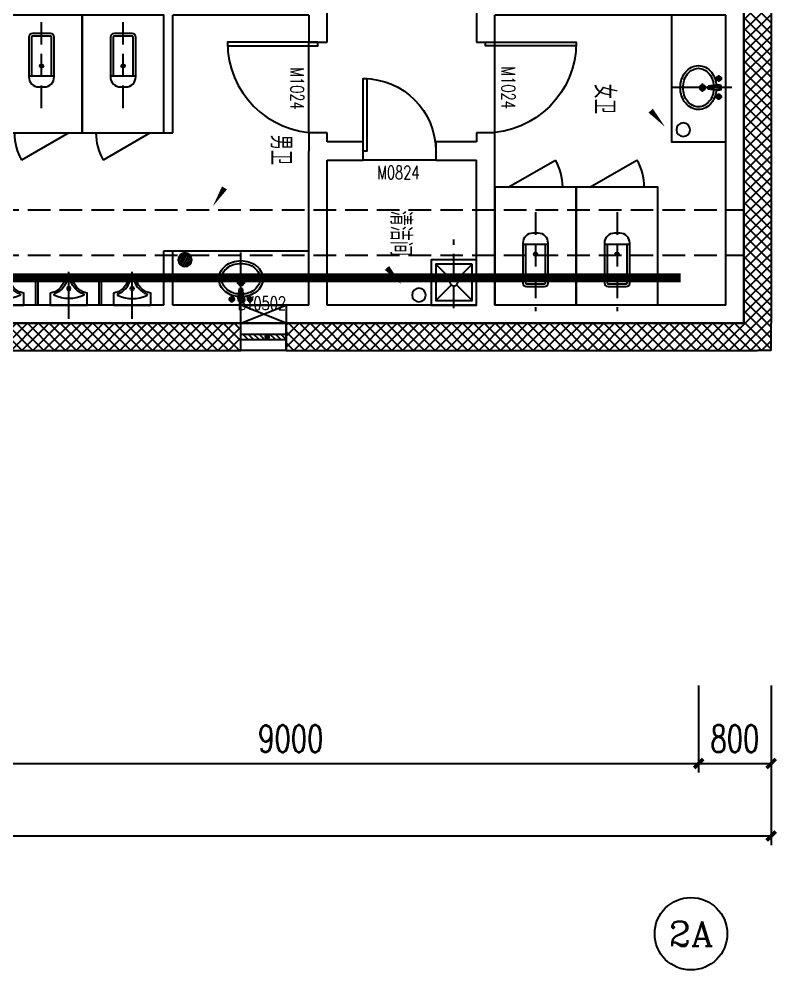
# Model space of a CAD drawing. Extents: x -474411 to 577939, y 0 to 1014176.
# Drawn here: x -136352 to -127990, y 632581 to 643077 of the extents above; entities that cross this region are included whole.
import ezdxf
from ezdxf.enums import TextEntityAlignment as Align

# ---------------------------------------------------------------- set-up
doc = ezdxf.new("R2010")
doc.units = 0
doc.header["$LTSCALE"] = 1000
doc.header["$MEASUREMENT"] = 0
for name, pattern in [('10平面$1$DOTE', [2.4200000000000004, 2, -0.2, 0.02, -0.2]), ('CENTER', [2, 1.25, -0.25, 0.25, -0.25]), ('DASH', [0.35, 0.25, -0.1]), ('DOTE', [2.4200000000000004, 2, -0.2, 0.02, -0.2])]:
    doc.linetypes.add(name, pattern=pattern)
doc.layers.get('Defpoints').update_dxf_attribs({"color": 210})
for name, color, linetype in [('10平面$1$A-AXIS-DOTE', 14, '10平面$1$DOTE'), ('A-AXIS-D', 1, 'Continuous'), ('A-AXIS-DOTE', 14, 'DOTE'), ('A-AXIS-SYMB', 3, 'Continuous'), ('A-HATCH-2', 251, 'Continuous'), ('A-HRAIL', 173, 'Continuous'), ('A-LIN-V', 9, 'Continuous'), ('A-TEXT', 61, 'Continuous'), ('A-WC', 223, 'Continuous'), ('A-WINDOW', 140, 'Continuous'), ('AS-WALL', 40, 'Continuous'), ('AS-结构边线层', 200, 'Continuous'), ('PUB_HATCH', 8, 'Continuous'), ('PUB_TEXT', 7, 'Continuous'), ('建-门', 4, 'Continuous'), ('建-门窗编号', 7, 'Continuous')]:
    doc.layers.add(name, color=color, linetype=linetype)
doc.layers.add('柱间支撑', color=6, linetype='CENTER', lineweight=0)
doc.styles.add('_TCH_AXIS', font='COMPLEX', dxfattribs={"bigfont": 'GBCBIG'})
doc.styles.add('_TCH_DIM_T3', font='SIMPLEX', dxfattribs={"width": 0.7058823529411765, "bigfont": 'GBCBIG'})
doc.styles.add('_TCH_WINDOW', font='SIMPLEX', dxfattribs={"height": 3.5, "bigfont": 'GBCBIG'})
doc.styles.add('A-WIN-LABEL', font='SIMPLEX', dxfattribs={"bigfont": 'GBCBIG'})
doc.dimstyles.new('_TCH_ARCH&&100', dxfattribs={"dimtxt": 297.5, "dimasz": 100, "dimexe": 100, "dimexo": 100, "dimgap": 126.25, "dimtad": 1, "dimdec": 0, "dimzin": 0, "dimdsep": 46, "dimtxsty": '_TCH_DIM_T3', "dimblk": 'ARCHTICK', "dimcen": 0.09, "dimclrt": 7, "dimazin": 2, "dimtfac": 1, "dimtdec": 0, "dimtix": 1, "dimtmove": 2, "dimatfit": 3, "dimfxl": 0, "dimtolj": 1, "dimtzin": 0, "dimarcsym": 0})
pattern_1 = [(45, (60, 0), (-60.000060993344, 60.000060993344), []), (135, (60, 0), (-60.000060993344, -60.00006099334399), [])]

# ---------------------------------------------------------------- blocks, each defined once
blk = doc.blocks.new('清洁间')
at = {"layer": 'A-AXIS-DOTE', "color": 8, "linetype": 'DASH'}
blk.add_lwpolyline([(2044570.960510334, 1694019.783519612), (2045330.960510334, 1694019.783519612)], dxfattribs=at)
at = {"layer": 'A-WC', "color": 8}
for points in [[(2045106.132982434, 1693769.783519275), (2045106.132982434, 1694269.783519275), (2044606.132982434, 1694269.783519275), (2044606.132982434, 1693769.783519275)], [(2045056.132982434, 1693819.783519275), (2045056.132982434, 1694219.783519275), (2044656.132982434, 1694219.783519275), (2044656.132982434, 1693819.783519275)]]:
    blk.add_lwpolyline(points, close=True, dxfattribs=at)
for points in [[(2044827.848711186, 1694048.067790522), (2044656.132982434, 1694219.783519275)], [(2044884.417253681, 1694048.067790522), (2045056.132982434, 1694219.783519275)], [(2044656.132982434, 1693819.783519275), (2044827.848711186, 1693991.499248027)], [(2045056.132982434, 1693819.783519275), (2044884.417253681, 1693991.499248027)]]:
    blk.add_lwpolyline(points, dxfattribs=at)
blk.add_circle((2044856.132982434, 1694019.783519275), 40.00000000000001, dxfattribs=at)
blk = doc.blocks.new('厕卫')
at = {"layer": 'A-AXIS-DOTE', "color": 8, "linetype": 'DASH'}
blk.add_line((50, -823.114372253418), (50, 271.885627746582), dxfattribs=at)
at = {"layer": 'A-WC', "color": 8}
for p, q in [((-59.78343963623047, -40), (-59.78343963623047, -469.6564288139343)), ((149.7834396362305, -30), (-49.78343963623047, -30)), ((159.7834396362305, -469.6564288139343), (159.7834396362305, -40)), ((189.7834396362305, -469.6564288139343), (-89.78343963623047, -469.6564288139343)), ((350, -1097.23339176178), (-169.6152420043945, -1397.23339176178))]:
    blk.add_line(p, q, dxfattribs=at)
blk.add_lwpolyline([(-400, 202.7666082382202), (-400, -1097.23339176178), (500, -1097.23339176178), (500, 202.7666082382202)], close=True, dxfattribs=at)
blk.add_lwpolyline([(189.7834396362305, -40, 0.4142135623730951), (149.7834396362305, 0), (-49.78343963623047, 0, 0.4142135623730951), (-89.78343963623047, -40), (-89.78343963623047, -479.6564288139343, 0.4142135623730951), (20.21656036376953, -589.6564288139343), (79.78343963623047, -589.6564288139343, 0.4142135623730903), (189.7834396362305, -479.6564288139343)], format="xyb", close=True, dxfattribs=at)
blk.add_circle((50, -358.6146011352539), 20, dxfattribs=at)
for centre, radius, start, end in [((-49.78343963623047, -40), 10, 90, 180), ((149.7834396362305, -40), 10, 0, 90), ((350, -1097.23339176178), 599.9999999999995, 180, 209.9998831151044)]:
    blk.add_arc(centre, radius, start, end, dxfattribs=at)
for p in [(50, 0), (50, -358.6146011352539)]:
    blk.add_point(p, dxfattribs=at)
blk = doc.blocks.new('$lvtry$00000224')
at = {"color": 0}
for p, q in [((-362.5000001189765, -1.369509844441253e-06), (-362.5000001189765, -300.0000013695098)), ((-337.5000001189765, -1.369509845972061e-06), (-362.5000001189765, -1.369509844441253e-06)), ((-337.5000001189765, -1.369509845972061e-06), (-337.5000001189765, -300.0000013695098)), ((337.4999998810235, -1.369509844441253e-06), (337.4999998810235, -300.0000013695098)), ((362.4999998810235, -1.369509845972061e-06), (337.4999998810235, -1.369509844441253e-06)), ((362.4999998810235, -1.369509845972061e-06), (362.4999998810235, -300.0000013695098)), ((-337.5000001189765, -300.0000013695098), (-362.5000001189765, -300.0000013695098)), ((362.4999998810235, -300.0000013695098), (337.4999998810235, -300.0000013695098))]:
    blk.add_line(p, q, dxfattribs=at)
at = {"color": 0, "elevation": 1e-08}
blk.add_lwpolyline([(-205, -130.6921668672003), (-205, 0), (205, 0), (205, -130.6921668676659, 0.2680681872429386), (50.76696929242462, -263.4628327437676, -0.3177651244820785), (-5.727633833885193e-08, -299.6467267489061, -0.3177651238976431), (-50.76696929195896, -263.4628327442333, 0.2680681872434905)], format="xyb", close=True, dxfattribs=at)
at = {"color": 0}
blk.add_circle((0, -181.622158779297, 1e-08), 20, dxfattribs=at)
for centre, radius, start, end in [((5.09339536074549, -466.4251228258945, 1e-08), 395.0016948295107, 66.66751465096227, 114.1083874687021), ((157.579544424545, -112.9081085743383, 1e-08), 10, 290.4941076083355, 66.66751465096227), ((-152.1659696591087, -115.0054347957484, 1e-08), 10, 114.1083874687021, 248.1393961379835), ((-242.8073158459738, -340.9316236418672, 1e-08), 233.4306809856922, 19.26394190434416, 68.13939613798351), ((242.8073158459738, -340.9316236418672, 1e-08), 233.4306809856917, 110.4941076083355, 160.7360580956559), ((0.2095041857101023, -256, 1e-08), 23.99999999999859, 199.2639419043441, 269.499839251993), ((-0.2095041857101023, -256, 1e-08), 24.00000000000079, 270.500160748007, 340.7360580956558)]:
    blk.add_arc(centre, radius, start, end, dxfattribs=at)
blk.add_point((0, -181.622158779297, 1e-08), dxfattribs=at)
at = {"layer": 'A-AXIS-DOTE'}
blk.add_lwpolyline([(-1.327134668827057e-07, 152.6724720913917), (-1.327134668827057e-07, -367.3275279086083)], dxfattribs=at)
blk = doc.blocks.new('小便器')
at = {"layer": 'A-WC', "color": 8, "xscale": -1, "rotation": 89.99999999999999}
blk.add_blockref('$lvtry$00000224', (2044606.132980346, 1695653.609367371), dxfattribs=at)
blk = doc.blocks.new('45345')
at = {"layer": 'A-WC'}
h = blk.add_hatch(dxfattribs=at)
h.set_pattern_fill('ANSI31', color=8, scale=10, angle=7.69694232914171e-13)
h.set_pattern_definition([(30.00000000072439, (40598742844.53468, 3385776346.450553), (-7.937500000173811, 13.74815328497761), [])])
edge = h.paths.add_edge_path()
edge.add_arc((40598742441.34776, 3385774511.717568), 50, 0, 360)
at = {"layer": 'A-WC', "color": 8}
blk.add_circle((40598742441.34776, 3385774511.717568), 50, dxfattribs=at)
blk = doc.blocks.new('343243')
at = {"layer": '10平面$1$A-AXIS-DOTE', "color": 8}
blk.add_lwpolyline([(-137039.1845359175, 783549.9999155595), (-137039.1845291465, 784209.9999155595)], dxfattribs=at)
at = {"layer": 'A-WC', "color": 8}
for p, q in [((-137084.2437445717, 783874.9999160218), (-136994.125320595, 783874.9999150973)), ((-137039.1845330456, 783829.9407035712), (-137039.1845321211, 783920.0591275479)), ((-137139.1845348148, 783657.4854848898), (-137139.1845340656, 783730.5143482811)), ((-137070.6291553337, 783706.5430113167), (-137055.8879810546, 783814.2154559261)), ((-137064.1845347106, 783667.647857158), (-137055.8879810546, 783814.2154559261)), ((-137056.3608064828, 783804.1132499352), (-137022.0082601383, 783804.1132495828)), ((-137055.8879810546, 783814.2154559261), (-137022.4810853592, 783814.2154555834)), ((-137014.1845347106, 783667.6478566449), (-137022.4810853592, 783814.2154555834)), ((-137007.7399132893, 783706.5430106715), (-137022.4810853592, 783814.2154555834)), ((-136939.1845348148, 783657.485482838), (-136939.1845340656, 783730.5143462293)), ((-137175.6989661359, 783693.99991696), (-137102.6701027446, 783693.9999162109)), ((-137064.1845347106, 783667.647857158), (-137070.6291553337, 783706.5430113167)), ((-137064.1845347106, 783667.647857158), (-137014.1845347106, 783667.6478566449)), ((-137063.069927619, 783687.3385976467), (-137015.2991413982, 783687.3385971566)), ((-137014.1845347106, 783667.6478566449), (-137007.7399132893, 783706.5430106715)), ((-136975.6989661359, 783693.9999149082), (-136902.6701027446, 783693.9999141591))]:
    blk.add_line(p, q, dxfattribs=at)
for points in [[(-137068.5861527328, 783721.4655052931, -0.05503366445282638), (-137132.052788923, 783734.964308203, -0.0888493983857469), (-137208.3990421116, 783776.3516643569, -0.1049875008758899), (-137263.2745701811, 783843.1668952166, -0.1201703710503755), (-137282.0112499413, 783919.9999180507, -0.120170371050088), (-137263.2745686047, 783996.8329405003, -0.1049875008761855), (-137208.3990391642, 784063.6481702342, -0.08884939838595049), (-137132.0527851261, 784105.0355248217, -0.08005155327522542), (-137039.1845300698, 784119.9999155595, -0.08005155327514211)], [(-137064.5138742414, 783751.2102306456, -0.05606644776381915), (-137122.6293239315, 783763.445851482, -0.08884939838590888), (-137189.6757487428, 783799.7917643017, -0.1049875008761085), (-137236.6424184022, 783856.9773438561, -0.1201703710500949), (-137252.0112499413, 783919.9999177429, -0.1201703710501435), (-137236.642417109, 783983.0224913144, -0.1049875008761313), (-137189.6757462764, 784040.2080699052, -0.08884939838588762), (-137122.6293207193, 784076.5539813492, -0.08005155327528395), (-137039.1845303776, 784089.9999155595, -0.08005155327526944)], [(-137039.1845300698, 784119.9999155595, -0.08005155327514211), (-136946.3162753206, 784105.0355229162, -0.08884939838606445), (-136869.9700221316, 784063.6481667622, -0.1049875008760499), (-136815.0944940622, 783996.8329359024, -0.120170371050193), (-136796.357814302, 783919.9999130684, -0.1201703710501875), (-136815.0944956387, 783843.1668906187, -0.1049875008760622), (-136869.9700250791, 783776.3516608849, -0.08884939838584911), (-136946.316279117, 783734.9643062975, -0.05503366445274368), (-137009.7829155841, 783721.4655046898, -0.0800515532754416)], [(-137039.1845303776, 784089.9999155595, -0.08005155327526944), (-136955.7397403118, 784076.5539796371, -0.0888493983858896), (-136888.6933155005, 784040.2080668174, -0.1049875008761153), (-136841.7266458411, 783983.022487263, -0.1201703710501367), (-136826.357814302, 783919.9999133762, -0.1201703710501367), (-136841.7266471343, 783856.9773398046, -0.1049875008761155), (-136888.6933179669, 783799.7917612139, -0.08884939838591054), (-136955.7397435241, 783763.4458497699, -0.05606644776380701), (-137013.8551934652, 783751.2102301259, -0.08005155327530532)]]:
    blk.add_lwpolyline(points, format="xyb", dxfattribs=at)
for centre, radius in [((-137039.1845325833, 783874.9999155595), 30), ((-137039.1845325833, 783874.9999155595), 20), ((-137139.1845344402, 783693.9999165855), 25), ((-137139.1845344402, 783693.9999165855), 15), ((-136939.1845344402, 783693.9999145336), 25), ((-136939.1845344402, 783693.9999145336), 15)]:
    blk.add_circle(centre, radius, dxfattribs=at)
for centre, start, end in [((-137040.368334685, 783694.7285667062), 80.52522821089455, 279.4747706136177), ((-137038.0007341804, 783694.7285666818), 260.5252282108945, 99.47477061338024)]:
    blk.add_arc(centre, 7.191400878313289, start, end, dxfattribs=at)
blk = doc.blocks.new('*U16')
at = {"color": 0}
blk.add_lwpolyline([(500, 0), (499.9999999999999, 1000), (459.9999999999999, 1000), (460, 0)], close=True, dxfattribs=at)
blk.add_arc((500, 0), 1000, 90, 180, dxfattribs=at)
blk = doc.blocks.new('*U15')
at = {"color": 0, "xscale": 0.001, "yscale": 0.001, "zscale": 0.001}
blk.add_blockref('*U16', (0, 0), dxfattribs=at)
blk = doc.blocks.new('*U18')
at = {"color": 0}
blk.add_lwpolyline([(400, 0), (399.9999999999999, 800), (359.9999999999999, 800), (360, 0)], close=True, dxfattribs=at)
blk.add_arc((400, 0), 800, 90, 180, dxfattribs=at)
blk = doc.blocks.new('*U17')
at = {"color": 0, "xscale": 0.00125, "yscale": 0.00125, "zscale": 0.00125}
blk.add_blockref('*U18', (0, 0), dxfattribs=at)
blk = doc.blocks.new('G$CA7A27C8F')
at = {"layer": 'A-AXIS-DOTE', "color": 8}
blk.add_lwpolyline([(2222.231308657676, -4362.886692044791), (1702.231308657676, -4362.886692044907)], dxfattribs=at)
at = {"layer": 'A-AXIS-SYMB', "color": 8}
for points in [[(-426.2496871948242, 1047.113311767578, 0, 0, 0), (103.7503128051758, 1517.113311767578, 0, 64.00000000000001, 0), (-75.81472563242, 1357.876390888955, 0, 0, 0)], [(1309.565780897043, -1862.886688232422, 0, 0, 0), (1839.565780897043, -1392.886688232422, 0, 64.00000000000001, 0), (1660.000742459447, -1552.123609111045, 0, 0, 0)], [(363.7503128051758, -3082.886688232422, 0, 0, 0), (979.5657808970427, -3472.886688232422, 0, 64.00000000000001, 0), (776.8067526002984, -3344.478057509405, 0, 0, 0)]]:
    blk.add_lwpolyline(points, format="xyseb", dxfattribs=at)
at = {"layer": 'A-LIN-V', "color": 8}
blk.add_line((2069.565788269159, 2187.11330986247), (-1130.434211730841, 2187.113309860972), dxfattribs=at)
at = {"layer": 'A-WC', "color": 8}
for p, q in [((1469.585966636543, -3912.886690138839), (1469.560478822328, -2412.883340159431)), ((2069.558835196891, -4700.386692031054), (1769.558835196891, -4700.38669203117)), ((1769.558835196891, -4700.38669203117), (1769.558835196891, -4725.38669203117)), ((2069.558835196891, -4700.386692031054), (2069.558835196891, -4725.386692031054)), ((2069.558835196891, -4725.386692031054), (1769.558835196891, -4725.38669203117))]:
    blk.add_line(p, q, dxfattribs=at)
blk.add_lwpolyline([(-1130.434211730957, 1587.113309862791), (269.5657882689266, 1587.132366135484), (269.5657882688101, 2187.113309861859), (269.5657882688101, 2187.113309861859)], dxfattribs=at)
at = {"layer": 'A-WC', "color": 8, "elevation": 1e-08}
blk.add_lwpolyline([(1938.866669699084, -4567.886691912077), (2069.558836566284, -4567.886691912077), (2069.558836566168, -4157.886691912077), (1938.866669698502, -4157.886691912077, -0.2680681872429386), (1806.096003822517, -4312.119722619769, 0.3177651244820785), (1769.912109817378, -4362.88669196947, 0.3177651238976431), (1806.096003822051, -4413.653661204153, -0.2680681872434905)], format="xyb", close=True, dxfattribs=at)
at = {"layer": 'A-WC', "color": 8}
blk.add_circle((1887.936677786987, -4362.886691912077, 1e-08), 20, dxfattribs=at)
for centre, radius, start, end in [((1956.650727991946, -4205.307147487532, 1e-08), 10, 23.3324853471615, 159.5058923854243), ((1728.627212924301, -4120.07937606622, 1e-08), 233.4306809856917, 289.2639419035189, 339.5058923854243), ((1603.13371374039, -4357.793296551448, 1e-08), 395.0016948295107, 335.8916125320589, 23.3324853471615), ((1813.558836566284, -4363.096196097904, 1e-08), 24.00000000000079, 109.263941903519, 179.4998392519348), ((1813.558836566284, -4362.677187726484, 1e-08), 23.99999999999859, 180.5001607480652, 250.736058096481), ((1728.627212924417, -4605.694007758168, 1e-08), 233.4306809856922, 21.86060386124268, 70.73605809648107), ((1954.553401770536, -4515.052661571186, 1e-08), 10, 201.8606038612427, 335.8916125320589)]:
    blk.add_arc(centre, radius, start, end, dxfattribs=at)
blk.add_point((1887.936677786987, -4362.886691912077, 1e-08), dxfattribs=at)
at = {"layer": 'AS-WALL', "color": 8}
for p, q in [((-1330.434211730957, 2387.113311745808), (-1330.434211730957, 2287.113309863809)), ((-1130.434211730957, 2387.113311745808), (-1330.434211730957, 2387.113311745808)), ((-1130.434211730957, 2387.113311745808), (-1130.434211730959, 2387.113309863832)), ((2069.565788269034, 2387.113309865038), (-1130.434211730959, 2387.113309863832)), ((2069.565788269043, 2387.11331174511), (2069.565788269034, 2387.113309865038)), ((2269.565788269043, 2387.11331174511), (2069.565788269043, 2387.11331174511)), ((2269.565788269043, 2387.11331174511), (2269.565788269043, 2287.11330986509)), ((-1330.434211730957, 2287.113309863797), (-1330.434211730595, -562.8866901398067)), ((2269.565788269043, 2287.11330986509), (2269.565788269159, -462.8866901386064)), ((2069.565788269047, 2187.113309865038), (-1130.434211730944, 2187.113309863832)), ((-1130.434211730944, 2187.113309863832), (-1130.434211730621, -362.8866901397342)), ((2069.565788269047, 2187.113309865038), (2069.565788269155, -362.8866901385288)), ((-830.4342117309934, -362.886690139625), (-1130.434211730621, -362.8866901397342)), ((-830.4342117309205, -562.8866901396246), (-830.4342117309934, -362.886690139625)), ((369.5657882692394, -362.8866901391885), (169.5657882690066, -362.8866901392612)), ((169.5657882690066, -362.8866901392612), (169.5657882690793, -562.886690139261)), ((2069.565788269155, -362.8866901385288), (369.565788269237, -362.8866901391885)), ((2269.565788269159, -462.8866901384899), (2269.565788269276, -2312.886690138606)), ((-1330.434211730595, -562.8866901398067), (-830.4342117309205, -562.8866901396246)), ((169.5657882690793, -562.886690139261), (269.5657882692759, -562.8866901392246)), ((269.5657882692759, -562.8866901392246), (269.5657882692759, -1012.886690139072)), ((469.5657882692756, -1012.886690139072), (469.5657882692756, -562.8866901391494)), ((2069.565788269166, -562.8866901385286), (469.5657882692756, -562.8866901391494)), ((2069.565788269166, -562.8866901385286), (2069.565788269269, -2212.886690138645)), ((269.5657882692759, -1012.886690139072), (469.5657882692756, -1012.886690139072)), ((469.5657882692757, -1812.886690139072), (269.5657882692759, -1812.886690139072)), ((269.5657882692759, -1812.886690139072), (269.5657882692759, -2212.886690139341)), ((469.5657882692757, -2212.886690139266), (469.5657882692757, -1812.886690139072)), ((-1330.434211730724, -2212.886690139923), (-1330.434211730724, -3962.886692041531)), ((-830.4342117307602, -2212.886690139741), (-1330.434211730724, -2212.886690139923)), ((-830.4342117306874, -2412.886690139741), (-830.4342117307602, -2212.886690139741)), ((269.5657882692759, -2212.886690139341), (169.5657882692395, -2212.886690139378)), ((169.5657882692395, -2212.886690139378), (169.5657882693123, -2412.886690139378)), ((2069.565788269269, -2212.886690138645), (469.5657882692757, -2212.886690139266)), ((-1130.434211730724, -2412.886690139851), (-1130.434211730724, -3912.886692041497)), ((-1130.434211730724, -2412.886690139851), (-830.4342117306874, -2412.886690139741)), ((169.5657882693123, -2412.886690139378), (369.5657882693122, -2412.886690139305)), ((2069.565788269167, -2412.886690138645), (369.5657882693146, -2412.886690139305)), ((2069.565788269167, -2412.886690138645), (2069.565788269273, -3912.886692041564)), ((2269.565788269159, -2312.886690138606), (2269.565788269276, -3962.886692041531)), ((-1330.434211730724, -3962.886692041531), (-1330.434211730724, -7212.886692047624)), ((169.5657882678611, -3912.886692041036), (-1130.434211730724, -3912.886692041497)), ((169.5657882678965, -4012.886692041036), (169.5657882678611, -3912.886692041036)), ((2069.565788269273, -3912.886692041564), (1469.567178525713, -3912.886692041764)), ((1469.567178525746, -4012.886692041764), (1469.567178525713, -3912.886692041764)), ((2269.565788269276, -3962.886692041531), (2269.565788269396, -7212.886692046269)), ((169.5657882678965, -4012.886692041036), (-1130.434211730724, -4012.886692041496)), ((-1130.434211730724, -4012.886692041496), (-1130.434211730724, -7012.886692047547)), ((2069.565788269278, -4012.886692041563), (1469.567178525746, -4012.886692041764)), ((2069.565788269278, -4012.886692041563), (2069.565788269389, -7012.886692046342)), ((2069.565788269389, -7012.886692046342), (-1130.434211730724, -7012.886692047547)), ((2269.565788269396, -7212.886692046269), (-1330.434211730724, -7212.886692047624))]:
    blk.add_line(p, q, dxfattribs=at)
at = {"layer": '建-门', "color": 8}
for p, q in [((169.5657882690066, -362.8866901392612), (-830.4342117309934, -362.8866901396249)), ((469.5657882692758, -1012.886690139072), (469.5657882692756, -1812.886690139072)), ((169.5657882693122, -2412.886690139378), (-830.4342117306878, -2412.886690139741))]:
    blk.add_line(p, q, dxfattribs=at)
at = {"color": 8}
for name, p, rotation in [('厕卫', (1865.893075353233, 1037.293541909545), 270), ('厕卫', (1865.893075353117, 137.2935419095447), 270), ('厕卫', (-927.667603493901, -4512.886692039785), 90), ('小便器', (2046675.691816469, 1690590.722675994), 180), ('厕卫', (-927.6676034936681, -5412.886692039785), 90), ('小便器', (2046675.69181647, 1689890.722675993), 180), ('厕卫', (-927.6676034934353, -6312.886692039669), 90), ('小便器', (2046675.691816471, 1689190.722675993), 180)]:
    blk.add_blockref(name, p, dxfattribs=dict(at, rotation=rotation))
at = {"layer": 'A-HRAIL', "color": 8, "rotation": 180}
blk.add_blockref('清洁间', (2046675.698791505, 1693206.896848202), dxfattribs=at)
at = {"layer": 'A-LIN-V', "color": 8, "xscale": -1.5, "yscale": 1.5, "zscale": 1.5}
for p in [(60898113796.5004, -5078660050.292404), (60898115621.07091, -5078662966.917957), (60898115231.50041, -5078665547.58466)]:
    blk.add_blockref('45345', p, dxfattribs=at)
at = {"layer": 'A-WINDOW', "color": 8}
for p, rotation in [((-137369.6187464414, 785804.7611686691), 180), ((785699.5722886986, 133876.2995207682), 90)]:
    blk.add_blockref('343243', p, dxfattribs=dict(at, rotation=rotation))
at = {"layer": '建-门', "color": 8}
ref = blk.add_blockref('*U15', (-330.434211730957, -462.8866901394431), dxfattribs=dict(at, xscale=1000, yscale=-1000, zscale=199.9999999999999, rotation=180.0000000000208))
ref.add_attrib('A', 'M1024', (-563.7496871947972, -287.2616882325083), dxfattribs={"layer": '建-门窗编号', "ltscale": 500, "height": 148.75, "style": 'A-WIN-LABEL', "width": 0.7058823529411765})
ref = blk.add_blockref('*U17', (369.5657882692758, -1412.886690139072), dxfattribs=dict(at, xscale=800, yscale=-800, zscale=199.9999999999998, rotation=270))
ref.add_attrib('A', 'M0824', (681.4407882692758, -1660.386690139072), dxfattribs={"layer": '建-门窗编号', "ltscale": 500, "height": 148.75, "rotation": 90, "style": 'A-WIN-LABEL', "width": 0.7058823529411765})
ref = blk.add_blockref('*U15', (-330.4342117307242, -2312.88669013956), dxfattribs=dict(at, xscale=1000, yscale=1000, zscale=200, rotation=180.0000000000208))
ref.add_attrib('A', 'M1024', (-553.7496871947972, -2617.261688232508), dxfattribs={"layer": '建-门窗编号', "ltscale": 500, "height": 148.75, "style": 'A-WIN-LABEL', "width": 0.7058823529411765})
at = {"layer": 'A-TEXT', "color": 8, "style": '_TCH_WINDOW'}
for s, p in [('女卫', (-371.5466664809501, 733.3325865268707)), ('清洁间', (1027.988727568183, -1514.808425423806)), ('男卫', (191.0177637401503, -2836.155645797728))]:
    blk.add_text(s, height=231.4893617021278, dxfattribs=at).set_placement(p)
blk = doc.blocks.new('43243')
at = {"layer": 'AS-结构边线层', "color": 8}
blk.add_lwpolyline([(-155994.1845319239, 639719.9999950267), (-146454.1845526675, 639719.9999947362), (-146454.1845526673, 640169.9996041316), (-144354.1845732057, 640169.9996053667), (-144354.184572941, 639719.9999953278), (-128354.1845286716, 639719.9999947196), (-128354.1845227627, 658059.9999962228), (-128054.1845227627, 658059.9999961429), (-128054.1845218127, 681329.9999961727)], dxfattribs=at)
blk = doc.blocks.new('w42343')
at = {"layer": 'A-HATCH-2', "linetype": 'DASH'}
for p, q in [((-263654.1845247769, 640970.0003759358), (-128354.1845264263, 640970.0003949694)), ((-263654.1845247769, 640470.0003759358), (-128354.184526356, 640470.0003949694))]:
    blk.add_line(p, q, dxfattribs=at)
blk = doc.blocks.new('*U71')
at = {"color": 0}
for p, q in [((-250.000000492626, 149.9999999983263), (250.0000005524926, 149.9999999983263)), ((250.0000005524344, 29.99999999988336), (-250.0000004925678, 29.99999999988336)), ((-250.0000004925678, -30.00000000011664), (-190.0000004925679, 29.99999999988336)), ((-190.0000004925678, -30.00000000011664), (-130.0000004925679, 29.99999999988336)), ((-130.0000004925678, -30.00000000011664), (-70.0000004925679, 29.99999999988336)), ((-70.0000004925678, -30.00000000011664), (-10.00000049256792, 29.99999999988336)), ((-10.00000049256781, -30.00000000011664), (49.99999950743208, 29.99999999988336)), ((49.99999950743216, -30.00000000011664), (109.9999995074321, 29.99999999988336)), ((109.9999995074322, -30.00000000011664), (169.9999995074321, 29.99999999988336)), ((169.9999995074322, -30.00000000011664), (229.9999995074321, 29.99999999988336)), ((250.0000005524344, -30.00000000011664), (-250.0000004925678, -30.00000000011664)), ((-250.000000492626, -150.0000000016737), (250.0000005524926, -150.0000000016737))]:
    blk.add_line(p, q, dxfattribs=at)
for points in [[(-250.000000492626, -150.0000000016737), (-250.000000492626, 149.9999999983263)], [(250.0000005524926, -150.0000000016737), (250.0000005524926, 149.9999999983263)]]:
    blk.add_lwpolyline(points, dxfattribs=at)
blk = doc.blocks.new('*U70')
at = {"color": 0, "xscale": 0.001999999996058992, "yscale": 0.003333333333333334, "zscale": 0.001999999996058992}
blk.add_blockref('*U71', (0, 0), dxfattribs=at)
blk = doc.blocks.new('_ArchTick')
at = {"color": 0, "linetype": 'ByBlock', "const_width": 0.4}
blk.add_lwpolyline([(-0.5, -0.5), (0.5, 0.5)], dxfattribs=at)
blk = doc.blocks.new('*D580')
at = {"layer": 'A-AXIS-D', "color": 0, "lineweight": -2}
for p, q in [((-137854.1845319085, 635720), (-137854.1845319085, 634759.9999964694)), ((-128854.1845319084, 635720), (-128854.1845319084, 634759.9999964694)), ((-137854.1845319085, 634859.9999964694), (-128854.1845319084, 634859.9999964694))]:
    blk.add_line(p, q, dxfattribs=at)
at = {"layer": 'Defpoints', "color": 0}
for p in [(-137854.1845319085, 635820), (-128854.1845319084, 635820), (-128854.1845319084, 634859.9999964694)]:
    blk.add_point(p, dxfattribs=at)
at = {"layer": 'A-AXIS-D', "color": 0, "lineweight": -2, "xscale": 100, "yscale": 100, "zscale": 100, "rotation": 180}
blk.add_blockref('_ArchTick', (-137854.1845319085, 634859.9999964694), dxfattribs=at)
at = {"layer": 'A-AXIS-D', "color": 0, "lineweight": -2, "xscale": 100, "yscale": 100, "zscale": 100}
blk.add_blockref('_ArchTick', (-128854.1845319084, 634859.9999964694), dxfattribs=at)
at = {"layer": 'A-AXIS-D', "color": 7, "insert": (-133354.1845319085, 635134.9999964694), "char_height": 297.5, "attachment_point": 5, "style": '_TCH_DIM_T3'}
blk.add_mtext('\\A1;9000', dxfattribs=at)
blk = doc.blocks.new('*D555')
at = {"layer": 'A-AXIS-D', "color": 0, "lineweight": -2}
for p, q in [((-128854.1845319084, 635720), (-128854.1845319084, 634759.9999964694)), ((-128054.184528539, 635720), (-128054.184528539, 634759.9999964694)), ((-128854.1845319084, 634859.9999964694), (-128054.184528539, 634859.9999964694))]:
    blk.add_line(p, q, dxfattribs=at)
at = {"layer": 'Defpoints', "color": 0}
for p in [(-128854.1845319084, 635820), (-128054.184528539, 635820), (-128054.184528539, 634859.9999964694)]:
    blk.add_point(p, dxfattribs=at)
at = {"layer": 'A-AXIS-D', "color": 0, "lineweight": -2, "xscale": 100, "yscale": 100, "zscale": 100, "rotation": 180}
blk.add_blockref('_ArchTick', (-128854.1845319084, 634859.9999964694), dxfattribs=at)
at = {"layer": 'A-AXIS-D', "color": 0, "lineweight": -2, "xscale": 100, "yscale": 100, "zscale": 100}
blk.add_blockref('_ArchTick', (-128054.184528539, 634859.9999964694), dxfattribs=at)
at = {"layer": 'A-AXIS-D', "color": 7, "insert": (-128454.1845302237, 635134.9999964694), "char_height": 297.5, "attachment_point": 5, "style": '_TCH_DIM_T3'}
blk.add_mtext('\\A1;800', dxfattribs=at)
blk = doc.blocks.new('*D611')
at = {"layer": 'A-AXIS-D', "color": 0, "lineweight": -2}
for p, q in [((-286054.1843628103, 635620), (-286054.1843628103, 633959.9999964694)), ((-128054.184528539, 635620), (-128054.184528539, 633959.9999964694)), ((-286054.1843628103, 634059.9999964694), (-128054.184528539, 634059.9999964694))]:
    blk.add_line(p, q, dxfattribs=at)
at = {"layer": 'Defpoints', "color": 0}
for p in [(-286054.1843628103, 635720), (-128054.184528539, 635720), (-128054.184528539, 634059.9999964694)]:
    blk.add_point(p, dxfattribs=at)
at = {"layer": 'A-AXIS-D', "color": 0, "lineweight": -2, "xscale": 100, "yscale": 100, "zscale": 100, "rotation": 180}
blk.add_blockref('_ArchTick', (-286054.1843628103, 634059.9999964694), dxfattribs=at)
at = {"layer": 'A-AXIS-D', "color": 0, "lineweight": -2, "xscale": 100, "yscale": 100, "zscale": 100}
blk.add_blockref('_ArchTick', (-128054.184528539, 634059.9999964694), dxfattribs=at)
at = {"layer": 'A-AXIS-D', "color": 7, "insert": (-207054.1844456747, 634334.9999964694), "char_height": 297.5, "attachment_point": 5, "style": '_TCH_DIM_T3'}
blk.add_mtext('\\A1;158000', dxfattribs=at)

msp = doc.modelspace()

# ---------------------------------------------------------------- hatches: boundary and pattern name
at = {"layer": 'PUB_HATCH'}
h = msp.add_hatch(dxfattribs=at)
h.set_pattern_fill('多孔材料', color=8, scale=30, style=0)
h.set_pattern_definition(pattern_1)
h.paths.add_polyline_path([(-128354.1845262434, 658219.9999962031), (-128354.1845286716, 639719.9999947196), (-128204.1845286837, 639619.9999946826), (-128054.1845286717, 639719.9999946248), (-128054.1845262434, 658219.9999961834)])
h = msp.add_hatch(dxfattribs=at)
h.set_pattern_fill('多孔材料', color=8, scale=30, style=0)
h.set_pattern_definition(pattern_1)
h.paths.add_polyline_path([(-137854.184531925, 639419.9999957704), (-133904.1845222554, 639419.9999953337), (-133904.1845222222, 639719.9999953337), (-137854.1845318918, 639719.9999957704)])
h = msp.add_hatch(dxfattribs=at)
h.set_pattern_fill('多孔材料', color=8, scale=30, style=0)
h.set_pattern_definition(pattern_1)
h.paths.add_polyline_path([(-128354.1845286716, 639719.9999947196), (-133404.1845212304, 639719.9999952784), (-133404.1845212636, 639419.9999952784), (-128204.1845287078, 639419.9999947032), (-128204.1845286837, 639619.9999946825)])
h = msp.add_hatch(dxfattribs=at)
h.set_pattern_fill('多孔材料', color=8, scale=30, style=0)
h.set_pattern_definition(pattern_1)
h.paths.add_polyline_path([(-128054.1845166247, 639719.9999946866), (-128204.1845286837, 639619.9999946825), (-128204.1845287078, 639419.9999947032), (-128054.184516658, 639419.9999946866)])

# ---------------------------------------------------------------- linework, layer by layer
at = {"layer": 'A-AXIS-D', "color": 8}
msp.add_circle((-128939.0870090848, 632981.1326869647), 400, dxfattribs=at)
at = {"layer": 'A-AXIS-SYMB', "color": 8, "const_width": 32}
msp.add_lwpolyline([(-133607.3079039713, 639584.4468681414, 1), (-133621.061138521, 639555.5531224615, 1)], format="xyb", close=True, dxfattribs=at)
at = {"layer": 'A-WINDOW', "color": 8}
for p, q in [((-133904.1845323403, 639719.9999957517), (-133904.1845323403, 639919.9999960627)), ((-133904.1845323403, 639919.9999960627), (-133404.1845323403, 639919.9999960627)), ((-133904.1845324025, 639719.9999961179), (-133404.1845323403, 639919.9999960627)), ((-133404.1845323403, 639719.9999960626), (-133904.182858268, 639919.9999960627)), ((-133404.1845323403, 639919.9999960627), (-133404.1845323403, 639719.9999960626)), ((-133404.1845323403, 639719.9999960626), (-133904.1845324025, 639719.9999961179))]:
    msp.add_line(p, q, dxfattribs=at)
at = {"layer": 'AS-WALL', "color": 8}
for p, q in [((-128354.1845262434, 658219.9999962031), (-128354.1845286716, 639719.9999947196)), ((-128054.1845262434, 658219.9999961834), (-128054.1845286717, 639719.9999946248)), ((-133904.1845222222, 639719.9999953337), (-137854.1845318918, 639719.9999957704)), ((-133904.1845222554, 639419.9999953337), (-133904.1845222222, 639719.9999953337)), ((-128354.1845286716, 639719.9999947196), (-133404.1845212304, 639719.9999952784)), ((-133404.1845212304, 639719.9999952784), (-133404.1845212636, 639419.9999952784)), ((-128054.1845166247, 639719.9999946866), (-128054.1845286717, 639719.9999946248)), ((-128054.184516658, 639419.9999946866), (-128054.1845166247, 639719.9999946866)), ((-137854.184531925, 639419.9999957704), (-133904.1845222554, 639419.9999953337)), ((-133404.1845212636, 639419.9999952784), (-128204.1845287078, 639419.9999947032)), ((-128054.184516658, 639419.9999946866), (-128204.1845287078, 639419.9999947032))]:
    msp.add_line(p, q, dxfattribs=at)
at = {"layer": '柱间支撑', "color": 8, "const_width": 100}
msp.add_lwpolyline([(-129054.1837504644, 640219.9996041292), (-137654.1837504644, 640219.9996041292)], dxfattribs=at)

# ---------------------------------------------------------------- block references
at = {"color": 8, "rotation": 270}
msp.add_blockref('G$CA7A27C8F', (-130741.2978439385, 641989.5657839386), dxfattribs=at)
at = {"layer": 'A-WINDOW', "color": 8}
for name in ['43243', 'w42343']:
    msp.add_blockref(name, (0, 0), dxfattribs=at)
ref = msp.add_blockref('*U70', (-133654.1845217386, 639569.9999953059), dxfattribs=dict(at, xscale=500.000000985252, yscale=-300, zscale=300, rotation=179.9999999936638))
ref.add_attrib('A', 'BY0502', (-133941.6845217468, 639865.6250002934), dxfattribs={"layer": '建-门窗编号', "ltscale": 500, "height": 148.75, "rotation": 359.9999999936638, "style": 'A-WIN-LABEL', "width": 0.7058823529411765})

# ---------------------------------------------------------------- texts
at = {"layer": 'PUB_TEXT', "color": 8, "style": '_TCH_AXIS'}
msp.add_text('2A', height=270.8642225464687, dxfattribs=at).set_placement((-129184.1546390078, 632845.7005756914), (-128694.0193791618, 632845.7005756914), align=Align.FIT)

# ---------------------------------------------------------------- dimensions: what is measured, and where the dimension line sits
at = {"layer": 'A-AXIS-D', "color": 8}
for base, p1, p2, picture, middle in [((-128854.1845319084, 634859.9999964694), (-137854.1845319085, 635820), (-128854.1845319084, 635820), '*D580', (-133354.1845319085, 635134.9999964694)), ((-128054.184528539, 634859.9999964694), (-128854.1845319084, 635820), (-128054.184528539, 635820), '*D555', (-128454.1845302237, 635134.9999964694)), ((-128054.184528539, 634059.9999964694), (-286054.1843628103, 635720), (-128054.184528539, 635720), '*D611', (-207054.1844456747, 634334.9999964694))]:
    dim = msp.add_linear_dim(base=base, p1=p1, p2=p2, angle=0, dimstyle='_TCH_ARCH&&100', override={"dimgap": 0}, dxfattribs=at)
    dim.commit()
    dim.dimension.update_dxf_attribs({"geometry": picture, "text_midpoint": middle, "dimtype": 161})

doc.saveas('drawing.dxf')
